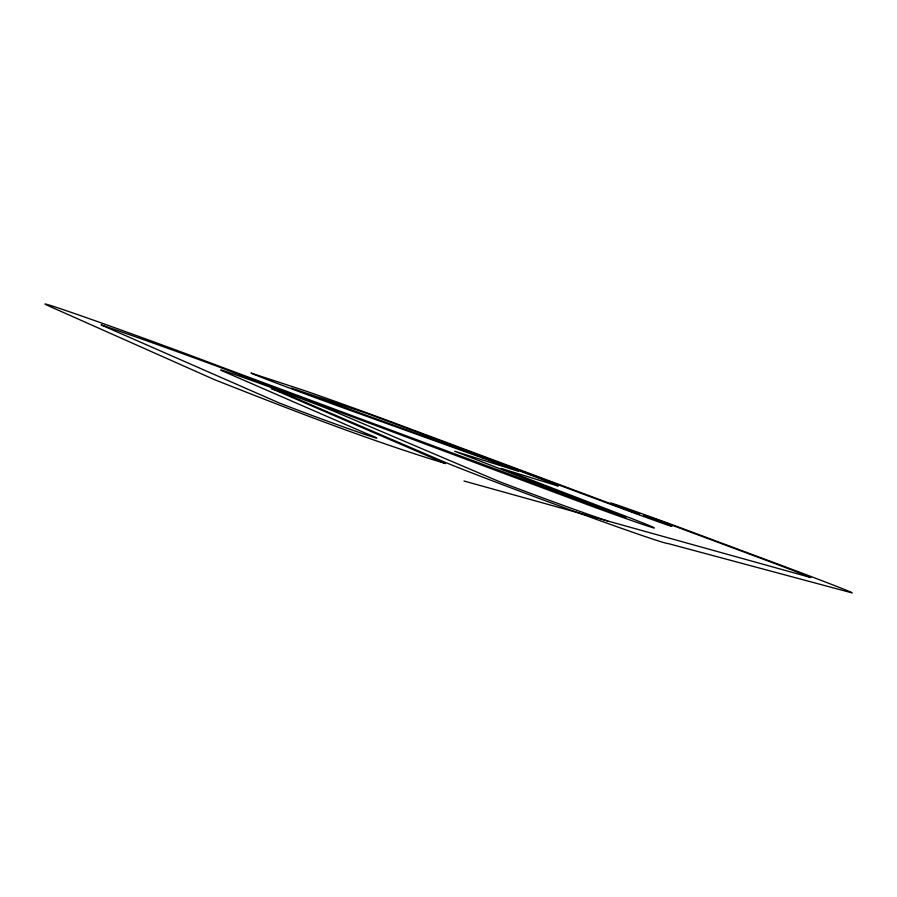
<?xml version="1.0" encoding="UTF-8"?>
<svg xmlns="http://www.w3.org/2000/svg" width="897" height="897" viewBox="0 0 897 897"><rect width="100%" height="100%" fill="white"/><g stroke="black" fill="none" stroke-linecap="round" stroke-linejoin="round"><path stroke-width="1.35" d="M463.984 481.005L810.854 577.556A72.769 0.919 20.3 0 0 754.13 555.804L663.365 521.964A46.229 0.583 20.3 0 0 643.844 515.282L669.252 525.115A50.994 0.65 20.3 0 1 619.592 507.668L366.581 413.27L291.334 388.098L455.205 447.491A61.478 0.819 20.2 0 1 527.728 473.986A61.478 0.819 20.2 0 1 555.4 485.21L501.176 468.447L627.295 516.851A89.397 1.379 20.3 0 1 652.063 527.436A89.397 1.379 20.3 0 1 591.482 506.155L210.459 363.801A131.904 2.097 20.1 0 0 101.114 324.905L278.765 402.764A57.823 1.132 20.2 0 0 355.414 431.143A57.823 1.132 20.2 0 0 364.72 432.847L222.512 370.943A61.747 0.987 20.2 0 1 265.445 385.441A61.747 0.987 20.2 0 1 335.142 411.779L498.564 481.308A82.558 1.536 20.3 0 0 607.863 521.056M483.27 458.244L348.832 409.895A76.974 1.02 20.2 0 1 250.947 373.051L300.708 389.343A102.112 1.312 20.2 0 1 388.222 420.671L639.539 514.486L614.467 504.82A87.132 1.088 20.3 0 1 673.311 525.104L761.172 557.844A101.933 1.289 20.3 0 1 852.15 592.928L667.57 543.414A124.761 2.366 20.3 0 1 593.601 518.354L567.106 508.734A124.761 2.366 20.3 0 1 439.429 459.914L285.84 393.94L288.262 394.725L287.758 394.478L271.32 388.479L445.54 463.581C367.254 439.642 290.606 409.671 214.405 379.633L48.337 305.765A120.815 1.872 20.1 0 1 95.844 321.003A120.815 1.872 20.1 0 1 227.58 369.34L625.871 517.547L454.667 451.247L518.399 471.25L483.27 458.244"/></g></svg>
